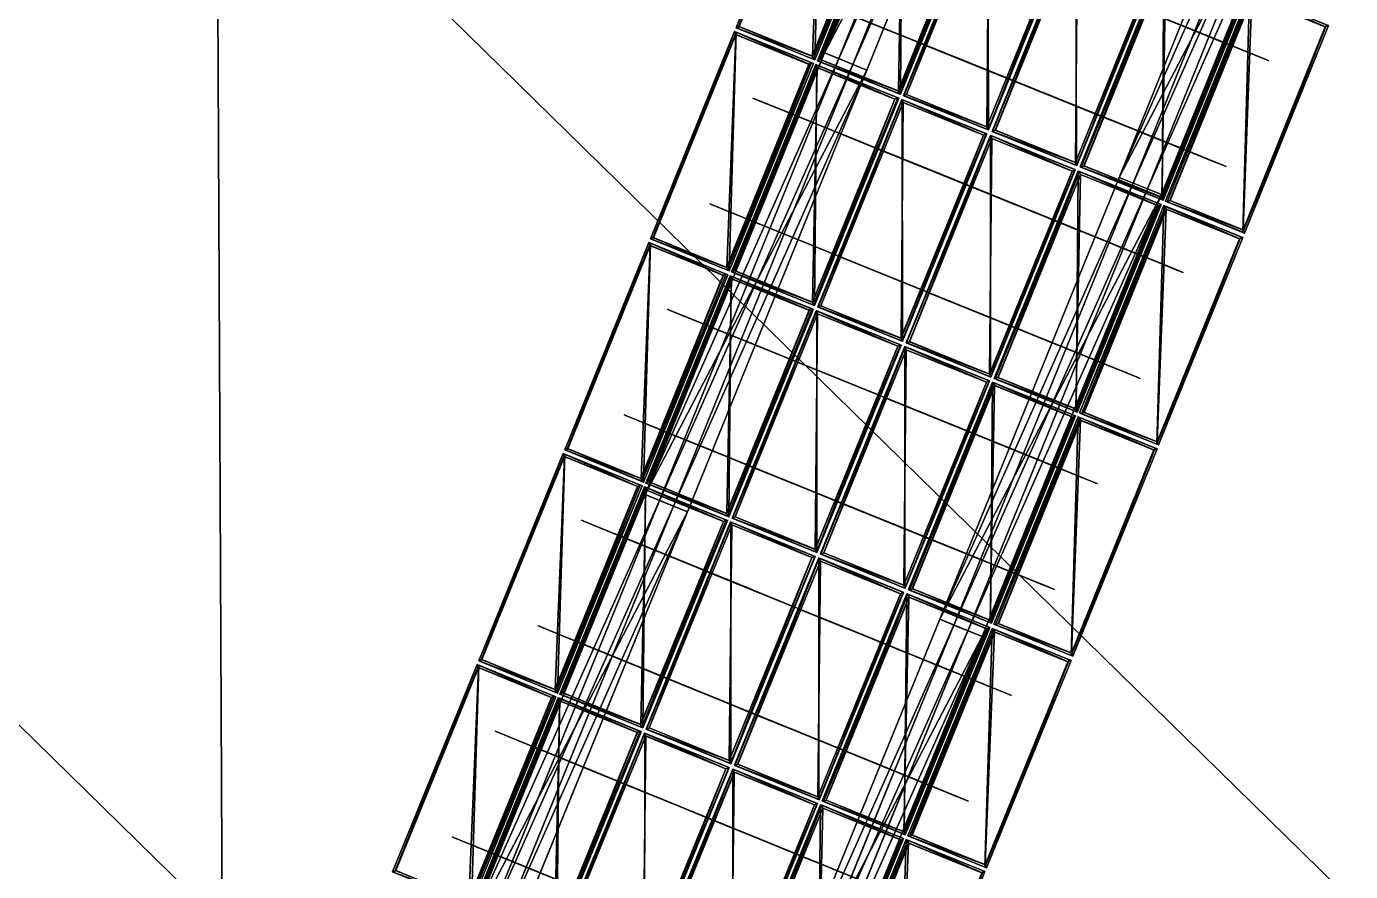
# Model space of a CAD drawing. Extents: x -372 to 678, y -263 to 741.
# Drawn here: x 254.41 to 268.9, y 200.8 to 210.05 of the extents above; entities that cross this region are included whole.
import ezdxf

# ---------------------------------------------------------------- set-up
doc = ezdxf.new("R2010")
doc.units = 0
doc.header["$LTSCALE"] = 0.0254
doc.layers.get('0').update_dxf_attribs({"linetype": 'CONTINUOUS'})
doc.layers.add('LOCATION_SNAPSHOT', color=144, linetype='CONTINUOUS')
doc.layers.add('LOCATION_TERRAIN', color=36, linetype='CONTINUOUS')

# ---------------------------------------------------------------- blocks, each defined once
blk = doc.blocks.new('LOCATION_SNAPSHOT')
at = {"color": 8}
mesh = blk.add_polyface(dxfattribs=at)
corners = [(-369.308, -262.945), (369.306, 262.947), (-371.821, 259.377), (371.824, -259.377)]
mesh.append_faces([[corners[k] for k in face] for face in [(0, 1, 2), (1, 0, 3)]], dxfattribs={"vtx0": -1, "color": 8})
blk = doc.blocks.new('LOCATION_TERRAIN')
at = {"color": 8}
mesh = blk.add_polyface(dxfattribs=at)
corners = [(256.552, 200.221, 7.387), (256.492, 212.657, 5.988), (243.931, 212.596, 5.516)]
mesh.append_faces([[corners[k] for k in face] for face in [(0, 1, 2)]], dxfattribs={"color": 8})
mesh = blk.add_polyface(dxfattribs=at)
corners = [(256.552, 200.221, 7.387), (243.931, 212.596, 5.516), (243.991, 200.16, 7.132)]
mesh.append_faces([[corners[k] for k in face] for face in [(0, 1, 2)]], dxfattribs={"color": 8})
mesh = blk.add_polyface(dxfattribs=at)
corners = [(269.114, 200.281, 7.642), (269.054, 212.717, 6.46), (256.492, 212.657, 5.988)]
mesh.append_faces([[corners[k] for k in face] for face in [(0, 1, 2)]], dxfattribs={"color": 8})
mesh = blk.add_polyface(dxfattribs=at)
corners = [(269.114, 200.281, 7.642), (256.492, 212.657, 5.988), (256.552, 200.221, 7.387)]
mesh.append_faces([[corners[k] for k in face] for face in [(0, 1, 2)]], dxfattribs={"color": 8})
blk = doc.blocks.new('GROUP_55')
at = {"color": 0}
for p, q in [((74.708, -2.951, -0.149), (69.39, -2.777, -0.164)), ((74.708, -2.951, 0.351), (69.39, -2.777, 0.336)), ((74.708, -2.951, 0.351), (69.39, -2.777, 0.336)), ((74.708, -2.951, -0.149), (69.39, -2.777, -0.164)), ((74.703, -3.117, -0.149), (69.384, -2.943, -0.164)), ((74.703, -3.117, -0.149), (69.384, -2.943, -0.164)), ((74.703, -3.117, 0.101), (69.384, -2.943, 0.086)), ((74.703, -3.117, 0.101), (69.384, -2.943, 0.086)), ((74.692, -3.45, 0.351), (74.708, -2.951, 0.351)), ((74.692, -3.45, 0.351), (74.708, -2.951, 0.351)), ((74.708, -2.951, -0.149), (74.703, -3.117, -0.149)), ((74.708, -2.951, -0.149), (74.703, -3.117, -0.149)), ((74.708, -2.951, 0.351), (74.708, -2.951, -0.149)), ((79.925, -3.112, -0.133), (74.708, -2.951, -0.149)), ((79.925, -3.112, 0.367), (74.708, -2.951, 0.351)), ((79.925, -3.112, 0.367), (74.708, -2.951, 0.351)), ((79.925, -3.112, -0.133), (74.708, -2.951, -0.149)), ((74.708, -2.951, 0.351), (74.708, -2.951, -0.149)), ((74.698, -3.284, 0.101), (69.378, -3.11, 0.086)), ((74.698, -3.284, 0.101), (69.378, -3.11, 0.086)), ((74.698, -3.284, -0.149), (69.378, -3.11, -0.164)), ((74.698, -3.284, -0.149), (69.378, -3.11, -0.164)), ((74.703, -3.117, 0.101), (74.698, -3.284, 0.101)), ((74.703, -3.117, 0.101), (74.698, -3.284, 0.101)), ((74.703, -3.117, -0.149), (74.703, -3.117, 0.101)), ((79.92, -3.278, -0.133), (74.703, -3.117, -0.149)), ((79.92, -3.278, -0.133), (74.703, -3.117, -0.149)), ((79.92, -3.278, 0.117), (74.703, -3.117, 0.101)), ((74.703, -3.117, -0.149), (74.703, -3.117, 0.101)), ((79.92, -3.278, 0.117), (74.703, -3.117, 0.101)), ((79.91, -3.611, 0.367), (79.925, -3.112, 0.367)), ((79.91, -3.611, 0.367), (79.925, -3.112, 0.367)), ((79.925, -3.112, -0.133), (79.92, -3.278, -0.133)), ((79.925, -3.112, -0.133), (79.92, -3.278, -0.133)), ((79.925, -3.112, 0.367), (79.925, -3.112, -0.133)), ((85.043, -3.26, -0.116), (79.925, -3.112, -0.133)), ((85.043, -3.26, 0.384), (79.925, -3.112, 0.367)), ((85.043, -3.26, 0.384), (79.925, -3.112, 0.367)), ((85.043, -3.26, -0.116), (79.925, -3.112, -0.133)), ((79.925, -3.112, 0.367), (79.925, -3.112, -0.133)), ((74.692, -3.45, -0.149), (69.373, -3.276, -0.164)), ((74.692, -3.45, -0.149), (69.373, -3.276, -0.164)), ((74.692, -3.45, 0.351), (69.373, -3.276, 0.336)), ((74.692, -3.45, 0.351), (69.373, -3.276, 0.336)), ((74.698, -3.284, -0.149), (74.692, -3.45, -0.149)), ((74.698, -3.284, -0.149), (74.692, -3.45, -0.149)), ((74.698, -3.284, 0.101), (74.698, -3.284, -0.149)), ((79.915, -3.445, 0.117), (74.698, -3.284, 0.101)), ((79.915, -3.445, 0.117), (74.698, -3.284, 0.101)), ((79.915, -3.445, -0.133), (74.698, -3.284, -0.149)), ((74.698, -3.284, 0.101), (74.698, -3.284, -0.149)), ((79.915, -3.445, -0.133), (74.698, -3.284, -0.149)), ((79.92, -3.278, 0.117), (79.915, -3.445, 0.117)), ((79.92, -3.278, 0.117), (79.915, -3.445, 0.117)), ((79.92, -3.278, -0.133), (79.92, -3.278, 0.117)), ((85.038, -3.426, -0.116), (79.92, -3.278, -0.133)), ((85.038, -3.426, -0.116), (79.92, -3.278, -0.133)), ((85.038, -3.426, 0.134), (79.92, -3.278, 0.117)), ((79.92, -3.278, -0.133), (79.92, -3.278, 0.117)), ((85.038, -3.426, 0.134), (79.92, -3.278, 0.117)), ((74.692, -3.45, -0.149), (74.692, -3.45, 0.351)), ((79.91, -3.611, -0.133), (74.692, -3.45, -0.149)), ((79.91, -3.611, -0.133), (74.692, -3.45, -0.149)), ((79.91, -3.611, 0.367), (74.692, -3.45, 0.351)), ((74.692, -3.45, -0.149), (74.692, -3.45, 0.351)), ((79.91, -3.611, 0.367), (74.692, -3.45, 0.351)), ((79.915, -3.445, -0.133), (79.91, -3.611, -0.133)), ((79.915, -3.445, -0.133), (79.91, -3.611, -0.133)), ((79.915, -3.445, 0.117), (79.915, -3.445, -0.133)), ((85.033, -3.593, 0.134), (79.915, -3.445, 0.117)), ((85.033, -3.593, 0.134), (79.915, -3.445, 0.117)), ((85.033, -3.593, -0.116), (79.915, -3.445, -0.133)), ((79.915, -3.445, 0.117), (79.915, -3.445, -0.133)), ((85.033, -3.593, -0.116), (79.915, -3.445, -0.133)), ((79.91, -3.611, -0.133), (79.91, -3.611, 0.367)), ((85.029, -3.76, -0.116), (79.91, -3.611, -0.133)), ((85.029, -3.76, -0.116), (79.91, -3.611, -0.133)), ((85.029, -3.76, 0.384), (79.91, -3.611, 0.367)), ((79.91, -3.611, -0.133), (79.91, -3.611, 0.367)), ((85.029, -3.76, 0.384), (79.91, -3.611, 0.367))]:
    blk.add_line(p, q, dxfattribs=at)
mesh = blk.add_polyface(dxfattribs=at)
corners = [(74.692, -3.45, 0.351), (69.39, -2.777, 0.336), (69.373, -3.276, 0.336), (74.708, -2.951, 0.351)]
mesh.append_faces([[corners[k] for k in face] for face in [(0, 1, 2), (1, 0, 3)]], dxfattribs={"vtx0": -1, "color": 0})
mesh = blk.add_polyface(dxfattribs=at)
corners = [(69.39, -2.777, -0.164), (74.703, -3.117, -0.149), (69.384, -2.943, -0.164), (74.708, -2.951, -0.149)]
mesh.append_faces([[corners[k] for k in face] for face in [(0, 1, 2), (1, 0, 3)]], dxfattribs={"vtx0": -1, "color": 0})
mesh = blk.add_polyface(dxfattribs=at)
corners = [(69.39, -2.777, 0.336), (74.708, -2.951, -0.149), (69.39, -2.777, -0.164), (74.708, -2.951, 0.351)]
mesh.append_faces([[corners[k] for k in face] for face in [(0, 1, 2), (1, 0, 3)]], dxfattribs={"vtx0": -1, "color": 0})
mesh = blk.add_polyface(dxfattribs=at)
corners = [(69.384, -2.943, 0.086), (74.698, -3.284, 0.101), (69.378, -3.11, 0.086), (74.703, -3.117, 0.101)]
mesh.append_faces([[corners[k] for k in face] for face in [(0, 1, 2), (1, 0, 3)]], dxfattribs={"vtx0": -1, "color": 0})
mesh = blk.add_polyface(dxfattribs=at)
corners = [(74.703, -3.117, -0.149), (69.384, -2.943, 0.086), (69.384, -2.943, -0.164), (74.703, -3.117, 0.101)]
mesh.append_faces([[corners[k] for k in face] for face in [(0, 1, 2), (1, 0, 3)]], dxfattribs={"vtx0": -1, "color": 0})
mesh = blk.add_polyface(dxfattribs=at)
corners = [(79.91, -3.611, 0.367), (74.708, -2.951, 0.351), (74.692, -3.45, 0.351), (79.925, -3.112, 0.367)]
mesh.append_faces([[corners[k] for k in face] for face in [(0, 1, 2), (1, 0, 3)]], dxfattribs={"vtx0": -1, "color": 0})
mesh = blk.add_polyface(dxfattribs=at)
corners = [(74.708, -2.951, -0.149), (79.92, -3.278, -0.133), (74.703, -3.117, -0.149), (79.925, -3.112, -0.133)]
mesh.append_faces([[corners[k] for k in face] for face in [(0, 1, 2), (1, 0, 3)]], dxfattribs={"vtx0": -1, "color": 0})
mesh = blk.add_polyface(dxfattribs=at)
corners = [(74.708, -2.951, 0.351), (79.925, -3.112, -0.133), (74.708, -2.951, -0.149), (79.925, -3.112, 0.367)]
mesh.append_faces([[corners[k] for k in face] for face in [(0, 1, 2), (1, 0, 3)]], dxfattribs={"vtx0": -1, "color": 0})
mesh = blk.add_polyface(dxfattribs=at)
corners = [(69.378, -3.11, -0.164), (74.692, -3.45, -0.149), (69.373, -3.276, -0.164), (74.698, -3.284, -0.149)]
mesh.append_faces([[corners[k] for k in face] for face in [(0, 1, 2), (1, 0, 3)]], dxfattribs={"vtx0": -1, "color": 0})
mesh = blk.add_polyface(dxfattribs=at)
corners = [(69.378, -3.11, 0.086), (74.698, -3.284, -0.149), (69.378, -3.11, -0.164), (74.698, -3.284, 0.101)]
mesh.append_faces([[corners[k] for k in face] for face in [(0, 1, 2), (1, 0, 3)]], dxfattribs={"vtx0": -1, "color": 0})
mesh = blk.add_polyface(dxfattribs=at)
corners = [(74.703, -3.117, 0.101), (79.915, -3.445, 0.117), (74.698, -3.284, 0.101), (79.92, -3.278, 0.117)]
mesh.append_faces([[corners[k] for k in face] for face in [(0, 1, 2), (1, 0, 3)]], dxfattribs={"vtx0": -1, "color": 0})
mesh = blk.add_polyface(dxfattribs=at)
corners = [(79.92, -3.278, -0.133), (74.703, -3.117, 0.101), (74.703, -3.117, -0.149), (79.92, -3.278, 0.117)]
mesh.append_faces([[corners[k] for k in face] for face in [(0, 1, 2), (1, 0, 3)]], dxfattribs={"vtx0": -1, "color": 0})
mesh = blk.add_polyface(dxfattribs=at)
corners = [(85.029, -3.76, 0.384), (79.925, -3.112, 0.367), (79.91, -3.611, 0.367), (85.043, -3.26, 0.384)]
mesh.append_faces([[corners[k] for k in face] for face in [(0, 1, 2), (1, 0, 3)]], dxfattribs={"vtx0": -1, "color": 0})
mesh = blk.add_polyface(dxfattribs=at)
corners = [(79.925, -3.112, -0.133), (85.038, -3.426, -0.116), (79.92, -3.278, -0.133), (85.043, -3.26, -0.116)]
mesh.append_faces([[corners[k] for k in face] for face in [(0, 1, 2), (1, 0, 3)]], dxfattribs={"vtx0": -1, "color": 0})
mesh = blk.add_polyface(dxfattribs=at)
corners = [(79.925, -3.112, 0.367), (85.043, -3.26, -0.116), (79.925, -3.112, -0.133), (85.043, -3.26, 0.384)]
mesh.append_faces([[corners[k] for k in face] for face in [(0, 1, 2), (1, 0, 3)]], dxfattribs={"vtx0": -1, "color": 0})
mesh = blk.add_polyface(dxfattribs=at)
corners = [(74.692, -3.45, -0.149), (69.373, -3.276, 0.336), (69.373, -3.276, -0.164), (74.692, -3.45, 0.351)]
mesh.append_faces([[corners[k] for k in face] for face in [(0, 1, 2), (1, 0, 3)]], dxfattribs={"vtx0": -1, "color": 0})
mesh = blk.add_polyface(dxfattribs=at)
corners = [(74.698, -3.284, -0.149), (79.91, -3.611, -0.133), (74.692, -3.45, -0.149), (79.915, -3.445, -0.133)]
mesh.append_faces([[corners[k] for k in face] for face in [(0, 1, 2), (1, 0, 3)]], dxfattribs={"vtx0": -1, "color": 0})
mesh = blk.add_polyface(dxfattribs=at)
corners = [(74.698, -3.284, 0.101), (79.915, -3.445, -0.133), (74.698, -3.284, -0.149), (79.915, -3.445, 0.117)]
mesh.append_faces([[corners[k] for k in face] for face in [(0, 1, 2), (1, 0, 3)]], dxfattribs={"vtx0": -1, "color": 0})
mesh = blk.add_polyface(dxfattribs=at)
corners = [(79.92, -3.278, 0.117), (85.033, -3.593, 0.134), (79.915, -3.445, 0.117), (85.038, -3.426, 0.134)]
mesh.append_faces([[corners[k] for k in face] for face in [(0, 1, 2), (1, 0, 3)]], dxfattribs={"vtx0": -1, "color": 0})
mesh = blk.add_polyface(dxfattribs=at)
corners = [(85.038, -3.426, -0.116), (79.92, -3.278, 0.117), (79.92, -3.278, -0.133), (85.038, -3.426, 0.134)]
mesh.append_faces([[corners[k] for k in face] for face in [(0, 1, 2), (1, 0, 3)]], dxfattribs={"vtx0": -1, "color": 0})
mesh = blk.add_polyface(dxfattribs=at)
corners = [(79.91, -3.611, -0.133), (74.692, -3.45, 0.351), (74.692, -3.45, -0.149), (79.91, -3.611, 0.367)]
mesh.append_faces([[corners[k] for k in face] for face in [(0, 1, 2), (1, 0, 3)]], dxfattribs={"vtx0": -1, "color": 0})
mesh = blk.add_polyface(dxfattribs=at)
corners = [(79.915, -3.445, -0.133), (85.029, -3.76, -0.116), (79.91, -3.611, -0.133), (85.033, -3.593, -0.116)]
mesh.append_faces([[corners[k] for k in face] for face in [(0, 1, 2), (1, 0, 3)]], dxfattribs={"vtx0": -1, "color": 0})
mesh = blk.add_polyface(dxfattribs=at)
corners = [(79.915, -3.445, 0.117), (85.033, -3.593, -0.116), (79.915, -3.445, -0.133), (85.033, -3.593, 0.134)]
mesh.append_faces([[corners[k] for k in face] for face in [(0, 1, 2), (1, 0, 3)]], dxfattribs={"vtx0": -1, "color": 0})
mesh = blk.add_polyface(dxfattribs=at)
corners = [(85.029, -3.76, -0.116), (79.91, -3.611, 0.367), (79.91, -3.611, -0.133), (85.029, -3.76, 0.384)]
mesh.append_faces([[corners[k] for k in face] for face in [(0, 1, 2), (1, 0, 3)]], dxfattribs={"vtx0": -1, "color": 0})
blk = doc.blocks.new('GROUP264_1')
at = {"color": 9}
blk.add_blockref('GROUP_55', (0, 0), dxfattribs=at)
blk = doc.blocks.new('GROUP263_1')
at = {"color": 0}
blk.add_blockref('GROUP264_1', (0, 0), dxfattribs=at)
blk = doc.blocks.new('GROUP_56')
at = {"color": 0}
for p, q in [((74.729, -2.951, -0.149), (69.409, -2.777, -0.164)), ((74.729, -2.951, 0.351), (69.409, -2.777, 0.336)), ((74.729, -2.951, 0.351), (69.409, -2.777, 0.336)), ((74.729, -2.951, -0.149), (69.409, -2.777, -0.164)), ((74.723, -3.118, -0.149), (69.403, -2.944, -0.164)), ((74.723, -3.118, -0.149), (69.403, -2.944, -0.164)), ((74.723, -3.118, 0.101), (69.403, -2.944, 0.086)), ((74.723, -3.118, 0.101), (69.403, -2.944, 0.086)), ((74.713, -3.451, 0.351), (74.729, -2.951, 0.351)), ((74.713, -3.451, 0.351), (74.729, -2.951, 0.351)), ((74.729, -2.951, -0.149), (74.723, -3.118, -0.149)), ((74.729, -2.951, -0.149), (74.723, -3.118, -0.149)), ((74.729, -2.951, 0.351), (74.729, -2.951, -0.149)), ((79.947, -3.112, -0.133), (74.729, -2.951, -0.149)), ((79.947, -3.112, 0.367), (74.729, -2.951, 0.351)), ((79.947, -3.112, 0.367), (74.729, -2.951, 0.351)), ((79.947, -3.112, -0.133), (74.729, -2.951, -0.149)), ((74.729, -2.951, 0.351), (74.729, -2.951, -0.149)), ((74.718, -3.284, 0.101), (69.397, -3.11, 0.086)), ((74.718, -3.284, 0.101), (69.397, -3.11, 0.086)), ((74.718, -3.284, -0.149), (69.397, -3.11, -0.164)), ((74.718, -3.284, -0.149), (69.397, -3.11, -0.164)), ((74.723, -3.118, 0.101), (74.718, -3.284, 0.101)), ((74.723, -3.118, 0.101), (74.718, -3.284, 0.101)), ((74.723, -3.118, -0.149), (74.723, -3.118, 0.101)), ((79.942, -3.279, -0.133), (74.723, -3.118, -0.149)), ((79.942, -3.279, -0.133), (74.723, -3.118, -0.149)), ((79.942, -3.279, 0.117), (74.723, -3.118, 0.101)), ((74.723, -3.118, -0.149), (74.723, -3.118, 0.101)), ((79.942, -3.279, 0.117), (74.723, -3.118, 0.101)), ((79.932, -3.612, 0.367), (79.947, -3.112, 0.367)), ((79.932, -3.612, 0.367), (79.947, -3.112, 0.367)), ((79.947, -3.112, -0.133), (79.942, -3.279, -0.133)), ((79.947, -3.112, -0.133), (79.942, -3.279, -0.133)), ((79.947, -3.112, 0.367), (79.947, -3.112, -0.133)), ((85.066, -3.26, -0.116), (79.947, -3.112, -0.133)), ((85.066, -3.26, 0.384), (79.947, -3.112, 0.367)), ((85.066, -3.26, 0.384), (79.947, -3.112, 0.367)), ((85.066, -3.26, -0.116), (79.947, -3.112, -0.133)), ((79.947, -3.112, 0.367), (79.947, -3.112, -0.133)), ((74.713, -3.451, -0.149), (69.392, -3.277, -0.164)), ((74.713, -3.451, -0.149), (69.392, -3.277, -0.164)), ((74.713, -3.451, 0.351), (69.392, -3.277, 0.336)), ((74.713, -3.451, 0.351), (69.392, -3.277, 0.336)), ((74.718, -3.284, -0.149), (74.713, -3.451, -0.149)), ((74.718, -3.284, -0.149), (74.713, -3.451, -0.149)), ((74.718, -3.284, 0.101), (74.718, -3.284, -0.149)), ((79.937, -3.445, 0.117), (74.718, -3.284, 0.101)), ((79.937, -3.445, 0.117), (74.718, -3.284, 0.101)), ((79.937, -3.445, -0.133), (74.718, -3.284, -0.149)), ((74.718, -3.284, 0.101), (74.718, -3.284, -0.149)), ((79.937, -3.445, -0.133), (74.718, -3.284, -0.149)), ((79.942, -3.279, 0.117), (79.937, -3.445, 0.117)), ((79.942, -3.279, 0.117), (79.937, -3.445, 0.117)), ((79.942, -3.279, -0.133), (79.942, -3.279, 0.117)), ((85.061, -3.427, -0.116), (79.942, -3.279, -0.133)), ((85.061, -3.427, -0.116), (79.942, -3.279, -0.133)), ((85.061, -3.427, 0.134), (79.942, -3.279, 0.117)), ((79.942, -3.279, -0.133), (79.942, -3.279, 0.117)), ((85.061, -3.427, 0.134), (79.942, -3.279, 0.117)), ((74.713, -3.451, -0.149), (74.713, -3.451, 0.351)), ((79.932, -3.612, -0.133), (74.713, -3.451, -0.149)), ((79.932, -3.612, -0.133), (74.713, -3.451, -0.149)), ((79.932, -3.612, 0.367), (74.713, -3.451, 0.351)), ((74.713, -3.451, -0.149), (74.713, -3.451, 0.351)), ((79.932, -3.612, 0.367), (74.713, -3.451, 0.351)), ((79.937, -3.445, -0.133), (79.932, -3.612, -0.133)), ((79.937, -3.445, -0.133), (79.932, -3.612, -0.133)), ((79.937, -3.445, 0.117), (79.937, -3.445, -0.133)), ((85.057, -3.593, 0.134), (79.937, -3.445, 0.117)), ((85.057, -3.593, 0.134), (79.937, -3.445, 0.117)), ((85.057, -3.593, -0.116), (79.937, -3.445, -0.133)), ((79.937, -3.445, 0.117), (79.937, -3.445, -0.133)), ((85.057, -3.593, -0.116), (79.937, -3.445, -0.133)), ((79.932, -3.612, -0.133), (79.932, -3.612, 0.367)), ((85.052, -3.76, -0.116), (79.932, -3.612, -0.133)), ((85.052, -3.76, -0.116), (79.932, -3.612, -0.133)), ((85.052, -3.76, 0.384), (79.932, -3.612, 0.367)), ((79.932, -3.612, -0.133), (79.932, -3.612, 0.367)), ((85.052, -3.76, 0.384), (79.932, -3.612, 0.367))]:
    blk.add_line(p, q, dxfattribs=at)
mesh = blk.add_polyface(dxfattribs=at)
corners = [(74.713, -3.451, 0.351), (69.409, -2.777, 0.336), (69.392, -3.277, 0.336), (74.729, -2.951, 0.351)]
mesh.append_faces([[corners[k] for k in face] for face in [(0, 1, 2), (1, 0, 3)]], dxfattribs={"vtx0": -1, "color": 0})
mesh = blk.add_polyface(dxfattribs=at)
corners = [(69.409, -2.777, -0.164), (74.723, -3.118, -0.149), (69.403, -2.944, -0.164), (74.729, -2.951, -0.149)]
mesh.append_faces([[corners[k] for k in face] for face in [(0, 1, 2), (1, 0, 3)]], dxfattribs={"vtx0": -1, "color": 0})
mesh = blk.add_polyface(dxfattribs=at)
corners = [(69.409, -2.777, 0.336), (74.729, -2.951, -0.149), (69.409, -2.777, -0.164), (74.729, -2.951, 0.351)]
mesh.append_faces([[corners[k] for k in face] for face in [(0, 1, 2), (1, 0, 3)]], dxfattribs={"vtx0": -1, "color": 0})
mesh = blk.add_polyface(dxfattribs=at)
corners = [(69.403, -2.944, 0.086), (74.718, -3.284, 0.101), (69.397, -3.11, 0.086), (74.723, -3.118, 0.101)]
mesh.append_faces([[corners[k] for k in face] for face in [(0, 1, 2), (1, 0, 3)]], dxfattribs={"vtx0": -1, "color": 0})
mesh = blk.add_polyface(dxfattribs=at)
corners = [(74.723, -3.118, -0.149), (69.403, -2.944, 0.086), (69.403, -2.944, -0.164), (74.723, -3.118, 0.101)]
mesh.append_faces([[corners[k] for k in face] for face in [(0, 1, 2), (1, 0, 3)]], dxfattribs={"vtx0": -1, "color": 0})
mesh = blk.add_polyface(dxfattribs=at)
corners = [(79.932, -3.612, 0.367), (74.729, -2.951, 0.351), (74.713, -3.451, 0.351), (79.947, -3.112, 0.367)]
mesh.append_faces([[corners[k] for k in face] for face in [(0, 1, 2), (1, 0, 3)]], dxfattribs={"vtx0": -1, "color": 0})
mesh = blk.add_polyface(dxfattribs=at)
corners = [(74.729, -2.951, -0.149), (79.942, -3.279, -0.133), (74.723, -3.118, -0.149), (79.947, -3.112, -0.133)]
mesh.append_faces([[corners[k] for k in face] for face in [(0, 1, 2), (1, 0, 3)]], dxfattribs={"vtx0": -1, "color": 0})
mesh = blk.add_polyface(dxfattribs=at)
corners = [(74.729, -2.951, 0.351), (79.947, -3.112, -0.133), (74.729, -2.951, -0.149), (79.947, -3.112, 0.367)]
mesh.append_faces([[corners[k] for k in face] for face in [(0, 1, 2), (1, 0, 3)]], dxfattribs={"vtx0": -1, "color": 0})
mesh = blk.add_polyface(dxfattribs=at)
corners = [(69.397, -3.11, -0.164), (74.713, -3.451, -0.149), (69.392, -3.277, -0.164), (74.718, -3.284, -0.149)]
mesh.append_faces([[corners[k] for k in face] for face in [(0, 1, 2), (1, 0, 3)]], dxfattribs={"vtx0": -1, "color": 0})
mesh = blk.add_polyface(dxfattribs=at)
corners = [(69.397, -3.11, 0.086), (74.718, -3.284, -0.149), (69.397, -3.11, -0.164), (74.718, -3.284, 0.101)]
mesh.append_faces([[corners[k] for k in face] for face in [(0, 1, 2), (1, 0, 3)]], dxfattribs={"vtx0": -1, "color": 0})
mesh = blk.add_polyface(dxfattribs=at)
corners = [(74.723, -3.118, 0.101), (79.937, -3.445, 0.117), (74.718, -3.284, 0.101), (79.942, -3.279, 0.117)]
mesh.append_faces([[corners[k] for k in face] for face in [(0, 1, 2), (1, 0, 3)]], dxfattribs={"vtx0": -1, "color": 0})
mesh = blk.add_polyface(dxfattribs=at)
corners = [(79.942, -3.279, -0.133), (74.723, -3.118, 0.101), (74.723, -3.118, -0.149), (79.942, -3.279, 0.117)]
mesh.append_faces([[corners[k] for k in face] for face in [(0, 1, 2), (1, 0, 3)]], dxfattribs={"vtx0": -1, "color": 0})
mesh = blk.add_polyface(dxfattribs=at)
corners = [(85.052, -3.76, 0.384), (79.947, -3.112, 0.367), (79.932, -3.612, 0.367), (85.066, -3.26, 0.384)]
mesh.append_faces([[corners[k] for k in face] for face in [(0, 1, 2), (1, 0, 3)]], dxfattribs={"vtx0": -1, "color": 0})
mesh = blk.add_polyface(dxfattribs=at)
corners = [(79.947, -3.112, -0.133), (85.061, -3.427, -0.116), (79.942, -3.279, -0.133), (85.066, -3.26, -0.116)]
mesh.append_faces([[corners[k] for k in face] for face in [(0, 1, 2), (1, 0, 3)]], dxfattribs={"vtx0": -1, "color": 0})
mesh = blk.add_polyface(dxfattribs=at)
corners = [(79.947, -3.112, 0.367), (85.066, -3.26, -0.116), (79.947, -3.112, -0.133), (85.066, -3.26, 0.384)]
mesh.append_faces([[corners[k] for k in face] for face in [(0, 1, 2), (1, 0, 3)]], dxfattribs={"vtx0": -1, "color": 0})
mesh = blk.add_polyface(dxfattribs=at)
corners = [(74.713, -3.451, -0.149), (69.392, -3.277, 0.336), (69.392, -3.277, -0.164), (74.713, -3.451, 0.351)]
mesh.append_faces([[corners[k] for k in face] for face in [(0, 1, 2), (1, 0, 3)]], dxfattribs={"vtx0": -1, "color": 0})
mesh = blk.add_polyface(dxfattribs=at)
corners = [(74.718, -3.284, -0.149), (79.932, -3.612, -0.133), (74.713, -3.451, -0.149), (79.937, -3.445, -0.133)]
mesh.append_faces([[corners[k] for k in face] for face in [(0, 1, 2), (1, 0, 3)]], dxfattribs={"vtx0": -1, "color": 0})
mesh = blk.add_polyface(dxfattribs=at)
corners = [(74.718, -3.284, 0.101), (79.937, -3.445, -0.133), (74.718, -3.284, -0.149), (79.937, -3.445, 0.117)]
mesh.append_faces([[corners[k] for k in face] for face in [(0, 1, 2), (1, 0, 3)]], dxfattribs={"vtx0": -1, "color": 0})
mesh = blk.add_polyface(dxfattribs=at)
corners = [(79.942, -3.279, 0.117), (85.057, -3.593, 0.134), (79.937, -3.445, 0.117), (85.061, -3.427, 0.134)]
mesh.append_faces([[corners[k] for k in face] for face in [(0, 1, 2), (1, 0, 3)]], dxfattribs={"vtx0": -1, "color": 0})
mesh = blk.add_polyface(dxfattribs=at)
corners = [(85.061, -3.427, -0.116), (79.942, -3.279, 0.117), (79.942, -3.279, -0.133), (85.061, -3.427, 0.134)]
mesh.append_faces([[corners[k] for k in face] for face in [(0, 1, 2), (1, 0, 3)]], dxfattribs={"vtx0": -1, "color": 0})
mesh = blk.add_polyface(dxfattribs=at)
corners = [(79.932, -3.612, -0.133), (74.713, -3.451, 0.351), (74.713, -3.451, -0.149), (79.932, -3.612, 0.367)]
mesh.append_faces([[corners[k] for k in face] for face in [(0, 1, 2), (1, 0, 3)]], dxfattribs={"vtx0": -1, "color": 0})
mesh = blk.add_polyface(dxfattribs=at)
corners = [(79.937, -3.445, -0.133), (85.052, -3.76, -0.116), (79.932, -3.612, -0.133), (85.057, -3.593, -0.116)]
mesh.append_faces([[corners[k] for k in face] for face in [(0, 1, 2), (1, 0, 3)]], dxfattribs={"vtx0": -1, "color": 0})
mesh = blk.add_polyface(dxfattribs=at)
corners = [(79.937, -3.445, 0.117), (85.057, -3.593, -0.116), (79.937, -3.445, -0.133), (85.057, -3.593, 0.134)]
mesh.append_faces([[corners[k] for k in face] for face in [(0, 1, 2), (1, 0, 3)]], dxfattribs={"vtx0": -1, "color": 0})
mesh = blk.add_polyface(dxfattribs=at)
corners = [(85.052, -3.76, -0.116), (79.932, -3.612, 0.367), (79.932, -3.612, -0.133), (85.052, -3.76, 0.384)]
mesh.append_faces([[corners[k] for k in face] for face in [(0, 1, 2), (1, 0, 3)]], dxfattribs={"vtx0": -1, "color": 0})
blk = doc.blocks.new('GROUP265_1')
at = {"color": 9}
blk.add_blockref('GROUP_56', (0, 0), dxfattribs=at)
blk = doc.blocks.new('GROUP264_2')
at = {"color": 0}
blk.add_blockref('GROUP265_1', (0, 0), dxfattribs=at)
blk = doc.blocks.new('SOLAR_PANEL_1')
at = {"color": 0}
for p, q in [((0, 0.025), (0, 2.475)), ((0, 2.475), (1, 2.475)), ((0, 2.475), (1, 2.475)), ((0, 2.475), (0, 2.475, 0.05)), ((0, 2.475, 0.05), (1, 2.475, 0.05)), ((0, 0.025), (0, 2.475)), ((0, 0.025, 0.05), (0, 2.475, 0.05)), ((0, 2.475), (0, 2.475, 0.05)), ((0, 2.475, 0.05), (1, 2.475, 0.05)), ((0, 0.025, 0.05), (0, 2.475, 0.05)), ((1, 2.475), (1, 0.025)), ((1, 2.475), (1, 0.025)), ((1, 2.475), (1, 2.475, 0.05)), ((1, 2.475, 0.05), (1, 0.025, 0.05)), ((1, 2.475), (1, 2.475, 0.05)), ((1, 2.475, 0.05), (1, 0.025, 0.05)), ((0.975, 2.45, 0.05), (0.025, 2.45, 0.05)), ((0.025, 2.45, 0.05), (0.025, 0.05, 0.05)), ((0.975, 2.45, 0.05), (0.025, 2.45, 0.05)), ((0.025, 2.45, 0.05), (0.025, 2.45, 0.04)), ((0.975, 2.45, 0.04), (0.025, 2.45, 0.04)), ((0.025, 2.45, 0.05), (0.025, 0.05, 0.05)), ((0.025, 2.45, 0.04), (0.025, 0.05, 0.04)), ((0.025, 2.45, 0.05), (0.025, 2.45, 0.04)), ((0.025, 2.45, 0.04), (0.025, 0.05, 0.04)), ((0.975, 2.45, 0.04), (0.025, 2.45, 0.04)), ((0.975, 0.05, 0.05), (0.975, 2.45, 0.05)), ((0.975, 2.45, 0.05), (0.975, 2.45, 0.04)), ((0.975, 0.05, 0.05), (0.975, 2.45, 0.05)), ((0.975, 2.45, 0.05), (0.975, 2.45, 0.04)), ((0.975, 0.05, 0.04), (0.975, 2.45, 0.04)), ((0.975, 0.05, 0.04), (0.975, 2.45, 0.04)), ((1, 0.025), (0, 0.025)), ((0, 0.025), (0, 0.025, 0.05)), ((1, 0.025), (0, 0.025)), ((1, 0.025, 0.05), (0, 0.025, 0.05)), ((0, 0.025), (0, 0.025, 0.05)), ((1, 0.025, 0.05), (0, 0.025, 0.05)), ((0.025, 0.05, 0.05), (0.975, 0.05, 0.05)), ((0.025, 0.05, 0.05), (0.025, 0.05, 0.04)), ((0.025, 0.05, 0.05), (0.975, 0.05, 0.05)), ((0.025, 0.05, 0.04), (0.975, 0.05, 0.04)), ((0.025, 0.05, 0.05), (0.025, 0.05, 0.04)), ((0.025, 0.05, 0.04), (0.975, 0.05, 0.04)), ((0.975, 0.05, 0.05), (0.975, 0.05, 0.04)), ((0.975, 0.05, 0.05), (0.975, 0.05, 0.04)), ((1, 0.025), (1, 0.025, 0.05)), ((1, 0.025), (1, 0.025, 0.05))]:
    blk.add_line(p, q, dxfattribs=at)
mesh = blk.add_polyface(dxfattribs=at)
corners = [(0, 2.475), (1, 0.025), (0, 0.025), (1, 2.475)]
mesh.append_faces([[corners[k] for k in face] for face in [(0, 1, 2), (1, 0, 3)]], dxfattribs={"vtx0": -1, "color": 0})
mesh = blk.add_polyface(dxfattribs=at)
corners = [(0, 2.475, 0.05), (1, 2.475), (0, 2.475), (1, 2.475, 0.05)]
mesh.append_faces([[corners[k] for k in face] for face in [(0, 1, 2), (1, 0, 3)]], dxfattribs={"vtx0": -1, "color": 0})
mesh = blk.add_polyface(dxfattribs=at)
corners = [(0, 2.475, 0.05), (0, 0.025), (0, 0.025, 0.05), (0, 2.475)]
mesh.append_faces([[corners[k] for k in face] for face in [(0, 1, 2), (1, 0, 3)]], dxfattribs={"vtx0": -1, "color": 0})
mesh = blk.add_polyface(dxfattribs=at)
corners = [(0, 0.025, 0.05), (0.025, 0.05, 0.05), (0, 2.475, 0.05), (1, 0.025, 0.05), (0.975, 0.05, 0.05), (0.975, 2.45, 0.05), (0.025, 2.45, 0.05), (1, 2.475, 0.05)]
mesh.append_faces([[corners[k] for k in face] for face in [(0, 1, 2), (1, 3, 4), (4, 3, 5), (2, 6, 7), (6, 2, 1), (7, 5, 3)]], dxfattribs={"vtx0": -1, "vtx1": -1, "color": 0})
mesh.append_faces([[corners[k] for k in face] for face in [(1, 0, 3), (7, 6, 5)]], dxfattribs={"vtx0": -1, "vtx2": -1, "color": 0})
mesh = blk.add_polyface(dxfattribs=at)
corners = [(1, 2.475), (1, 0.025, 0.05), (1, 0.025), (1, 2.475, 0.05)]
mesh.append_faces([[corners[k] for k in face] for face in [(0, 1, 2), (1, 0, 3)]], dxfattribs={"vtx0": -1, "color": 0})
mesh = blk.add_polyface(dxfattribs=at)
corners = [(0.975, 2.45, 0.05), (0.025, 2.45, 0.04), (0.975, 2.45, 0.04), (0.025, 2.45, 0.05)]
mesh.append_faces([[corners[k] for k in face] for face in [(0, 1, 2), (1, 0, 3)]], dxfattribs={"vtx0": -1, "color": 0})
mesh = blk.add_polyface(dxfattribs=at)
corners = [(0.025, 2.45, 0.04), (0.025, 0.05, 0.05), (0.025, 0.05, 0.04), (0.025, 2.45, 0.05)]
mesh.append_faces([[corners[k] for k in face] for face in [(0, 1, 2), (1, 0, 3)]], dxfattribs={"vtx0": -1, "color": 0})
at = {"color": 153}
mesh = blk.add_polyface(dxfattribs=at)
corners = [(0.975, 0.05, 0.04), (0.025, 2.45, 0.04), (0.025, 0.05, 0.04), (0.975, 2.45, 0.04)]
mesh.append_faces([[corners[k] for k in face] for face in [(0, 1, 2), (1, 0, 3)]], dxfattribs={"vtx0": -1, "color": 153})
at = {"color": 0}
mesh = blk.add_polyface(dxfattribs=at)
corners = [(0.975, 2.45, 0.05), (0.975, 0.05, 0.04), (0.975, 0.05, 0.05), (0.975, 2.45, 0.04)]
mesh.append_faces([[corners[k] for k in face] for face in [(0, 1, 2), (1, 0, 3)]], dxfattribs={"vtx0": -1, "color": 0})
mesh = blk.add_polyface(dxfattribs=at)
corners = [(1, 0.025), (0, 0.025, 0.05), (0, 0.025), (1, 0.025, 0.05)]
mesh.append_faces([[corners[k] for k in face] for face in [(0, 1, 2), (1, 0, 3)]], dxfattribs={"vtx0": -1, "color": 0})
mesh = blk.add_polyface(dxfattribs=at)
corners = [(0.025, 0.05, 0.04), (0.975, 0.05, 0.05), (0.975, 0.05, 0.04), (0.025, 0.05, 0.05)]
mesh.append_faces([[corners[k] for k in face] for face in [(0, 1, 2), (1, 0, 3)]], dxfattribs={"vtx0": -1, "color": 0})
blk = doc.blocks.new('SOLAR_PANEL_STRUCTURE')
at = {"color": 0}
for p, q in [((5.014, 0, -0.009), (2.98, 0, -0.009)), ((2.98, 0, 0.031), (3.456, 0, 0.031)), ((3.456, 0, 0.031), (2.98, 0, 0.716)), ((3.021, 0, 0.728), (3.496, 0, 0.045)), ((3.496, 0, 0.045), (3.971, 0, 0.647)), ((4.009, 0, 0.631), (3.536, 0, 0.031)), ((3.536, 0, 0.031), (4.457, 0, 0.031)), ((4.457, 0, 0.031), (4.009, 0, 0.631)), ((4.059, 0, 0.63), (4.501, 0, 0.039)), ((4.501, 0, 0.039), (4.964, 0, 0.396)), ((4.555, 0, 0.031), (4.989, 0, 0.031)), ((4.989, 0, 0.365), (4.555, 0, 0.031)), ((4.989, 0, 0.031), (4.989, 0, 0.365)), ((5.417, 0, 0.2), (5.014, 0, -0.009)), ((5.029, 0, 0.374), (5.029, 0, 0.044)), ((5.029, 0, 0.044), (5.37, 0, 0.221)), ((5.496, 0, 0.165), (5.513, 0, 0.201))]:
    blk.add_line(p, q, dxfattribs=at)
at = {"color": 0, "extrusion": (4.81162e-16, 1, -7.04887e-16)}
blk.add_arc((-2.98, -5.374), 6.145, 90, 114.4293, dxfattribs=at)
at = {"color": 0}
mesh = blk.add_polyface(dxfattribs=at)
corners = [(4.457, 0, 0.031), (4.555, 0, 0.031), (3.536, 0, 0.031), (4.501, 0, 0.039), (4.989, 0, 0.365), (4.964, 0, 0.396), (5.029, 0, 0.374), (4.009, 0, 0.631), (4.059, 0, 0.63), (3.496, 0, 0.045), (3.971, 0, 0.647), (3.456, 0, 0.031), (2.98, 0, 0.716), (3.021, 0, 0.728), (2.98, 0, 0.771), (5.014, 0, -0.009), (5.029, 0, 0.044), (5.417, 0, 0.2), (4.989, 0, 0.031), (2.98, 0, -0.009), (5.37, 0, 0.221), (5.513, 0, 0.201), (5.016, 0, 0.424), (4.013, 0, 0.684), (5.496, 0, 0.165), (2.98, 0, 0.031)]
mesh.append_faces([[corners[k] for k in face] for face in [(0, 1, 2), (1, 3, 4), (7, 3, 0), (3, 7, 8), (9, 12, 13), (15, 16, 17), (18, 2, 1), (21, 20, 22), (22, 8, 23), (23, 13, 14), (4, 16, 18), (16, 4, 6)]], dxfattribs={"vtx0": -1, "vtx1": -1, "color": 0})
mesh.append_faces([[corners[k] for k in face] for face in [(1, 0, 3), (4, 5, 6), (11, 9, 2), (16, 15, 18), (18, 19, 11), (18, 11, 2), (17, 20, 21), (22, 6, 5), (23, 8, 7), (23, 7, 10)]], dxfattribs={"vtx0": -1, "vtx1": -1, "vtx2": -1, "color": 0})
mesh.append_faces([[corners[k] for k in face] for face in [(4, 3, 5), (9, 7, 2), (7, 9, 10), (9, 11, 12), (13, 12, 14), (18, 15, 19), (17, 16, 20), (22, 20, 6), (22, 5, 8), (23, 10, 13)]], dxfattribs={"vtx0": -1, "vtx2": -1, "color": 0})
mesh.append_faces([[corners[k] for k in face] for face in [(25, 11, 19)]], dxfattribs={"vtx1": -1, "color": 0})
mesh.append_faces([[corners[k] for k in face] for face in [(21, 24, 17)]], dxfattribs={"vtx2": -1, "color": 0})
blk = doc.blocks.new('GROUP0_4')
at = {"color": 0, "extrusion": (-0.411361, -5.15876e-17, 0.911472), "rotation": 90.00000000000011}
blk.add_blockref('SOLAR_PANEL_1', (1.25, -4.205, 2.182), dxfattribs=at)
at = {"color": 0, "extrusion": (-0.251634, -1.95439e-17, 0.967823), "rotation": 90.00000000000001}
blk.add_blockref('SOLAR_PANEL_1', (1.25, -3.484, 1.613), dxfattribs=at)
at = {"color": 0, "extrusion": (-0.084688, 3.20437e-17, 0.996408), "rotation": 90.00000000000004}
blk.add_blockref('SOLAR_PANEL_1', (1.25, -2.678, 1.175), dxfattribs=at)
at = {"color": 0, "extrusion": (0.084688, -2.46519e-32, 0.996408), "rotation": 270.0000000000001}
blk.add_blockref('SOLAR_PANEL_1', (-1.25, 1.809, 0.878), dxfattribs=at)
at = {"color": 0, "extrusion": (0.251634, -1.95439e-17, 0.967823), "rotation": 270}
blk.add_blockref('SOLAR_PANEL_1', (-1.25, 0.903, 0.733), dxfattribs=at)
at = {"color": 0, "extrusion": (0.411361, -1.95439e-17, 0.911472), "rotation": 270}
blk.add_blockref('SOLAR_PANEL_1', (-1.25, -0.015, 0.742), dxfattribs=at)
at = {"color": 9, "rotation": 180}
for p in [(1.23, 0.625, 0.259), (1.23, -0.625, 0.259)]:
    blk.add_blockref('SOLAR_PANEL_STRUCTURE', p, dxfattribs=at)
at = {"color": 9}
for p in [(-4.73, 0.625, 0.259), (-4.73, -0.625, 0.259)]:
    blk.add_blockref('SOLAR_PANEL_STRUCTURE', p, dxfattribs=at)
blk = doc.blocks.new('GROUP265_2')
at = {"color": 0, "extrusion": (-0.001233, -0.003053, 0.999995), "rotation": 158.0133807372863}
blk.add_blockref('GROUP0_4', (263.817, 210.756, 16.972), dxfattribs=at)
at = {"color": 0, "extrusion": (-0.001158, -0.002857, 0.999995), "rotation": 157.9262297967275}
blk.add_blockref('GROUP0_4', (262.879, 208.439, 17.033), dxfattribs=at)
at = {"color": 0, "extrusion": (-0.001143, -0.002815, 0.999995), "rotation": 157.9080056945154}
blk.add_blockref('GROUP0_4', (261.941, 206.127, 17.045), dxfattribs=at)
at = {"color": 0, "extrusion": (-0.001069, -0.002622, 0.999996), "rotation": 157.8228969921113}
blk.add_blockref('GROUP0_4', (261, 203.812, 17.104), dxfattribs=at)
at = {"color": 0, "extrusion": (-0.001053, -0.002582, 0.999996), "rotation": 157.8049635955323}
blk.add_blockref('GROUP0_4', (260.057, 201.501, 17.117), dxfattribs=at)

msp = doc.modelspace()

# ---------------------------------------------------------------- block references
at = {"color": 0}
for name, p, rotation in [('GROUP263_1', (232.477, 135.887, 17.82), 69.68402965407222), ('GROUP264_2', (235.692, 134.503, 17.82), 69.68348705942535)]:
    msp.add_blockref(name, p, dxfattribs=dict(at, rotation=rotation))
msp.add_blockref('GROUP265_2', (0, 0), dxfattribs=at)
at = {"layer": 'LOCATION_SNAPSHOT', "color": 0}
msp.add_blockref('LOCATION_SNAPSHOT', (0, 0), dxfattribs=at)
at = {"layer": 'LOCATION_TERRAIN', "color": 0}
msp.add_blockref('LOCATION_TERRAIN', (0, 0), dxfattribs=at)

doc.saveas('drawing.dxf')
